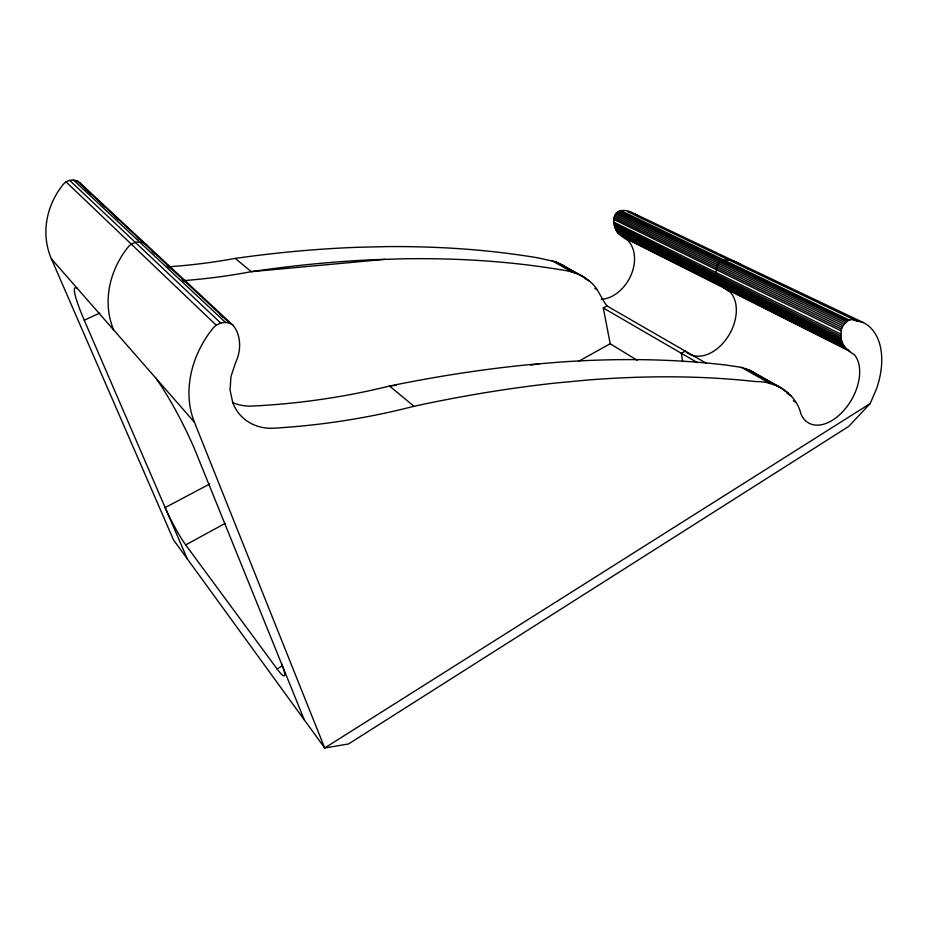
<?xml version="1.0" encoding="UTF-8"?>
<svg xmlns="http://www.w3.org/2000/svg" width="928" height="928" viewBox="0 0 928 928"><rect width="100%" height="100%" fill="white"/><g stroke="black" fill="none" stroke-linecap="round" stroke-linejoin="round"><path stroke-width="1.39" d="M840.907 334.115L841.487 329.127L842.972 325.74L847.763 320.659L851.718 319.522L863.434 322.619A72.709 45.008 -60 0 1 876.798 388.136L870.174 403.552L848.737 426.393L348.545 743.966L324.707 747.98L173.548 539.968L51.376 258.796A76.769 70.296 -35.1 0 1 63.162 184.463C67.176 179.406 75.423 178.478 80.168 183.06L233.427 325.658L235.782 329.231A42.955 36.54 -40 0 1 235.538 362.767L230.991 376.42L230.063 390.05L232.777 402.694A56.295 46.296 -45 0 0 271.834 428.307A1366.039 990.42 71.9 0 0 413.992 406.267A1643.082 720.859 -37.8 0 1 555.153 383.09L587.343 380.062A1643.082 720.859 -37.8 0 1 755.682 381.582C776.017 381.072 796.131 393.75 800.992 414.108A41.528 25.706 -60 0 0 843.691 410.628A41.528 25.706 -60 0 0 854.247 354.531C846.661 350.471 839.991 343.372 840.907 334.115L613.849 222.14C612.99 209.125 624.474 208.127 634.114 213.533L863.434 322.619M233.427 325.658C227.325 319.986 217.338 322.503 212.582 328.686A98.6 81.13 -44.9 0 0 194.416 422.217L324.707 747.98L870.174 403.552M209.74 483.964L165.161 507.593A30.995 3.457 62.3 0 0 185.681 544.91L277.078 668.949L281.973 666.026M578.585 361.294L610.206 343.754L637.153 360.238M185.681 544.91L225.156 523.415M610.206 343.754L603.293 307.945L606.993 305.95L706.382 363.3M187.294 558.876L84.274 320.218L99.667 313.096M393.611 385.642L396.465 385.213M530.665 365.098L539.238 363.822M392.254 385.77L389.54 386.036A1296.08 951.351 71.2 0 1 333.28 397.555L321.714 399.33A1296.08 951.351 71.2 0 1 250.235 406.151A54.555 45.6 -44.3 0 1 232.684 402.578M384.9 259.353L251.279 271.672A966.489 750.16 65.9 0 1 201.933 278.945L191.829 279.943A966.489 750.16 65.9 0 1 182.92 280.674M781.701 388.148L749.151 370.017L741.426 367.384L726.798 365.168A1589.258 719.026 -37.4 0 0 560.118 362.071L528.368 364.727A1589.258 719.026 -37.4 0 0 389.54 386.036L413.992 406.267M606.993 305.95C600.706 297.923 597.852 287.355 589.326 281.01C580.766 273.377 569.258 270.872 558.238 269.34A1301.126 695.907 -34.9 0 0 403.831 258.796L375.063 259.643A1301.126 695.907 -34.9 0 0 251.279 271.672L235.236 258.402A933.904 728.515 65.1 0 1 168.27 266.812M582.993 276.521L555.594 261.789L538.078 257.88A1269.214 691.696 -34.6 0 0 385.433 246.628L357.06 247.312A1269.214 691.696 -34.6 0 0 235.236 258.402M737.644 262.775C729.663 258.228 717.402 258.204 716.265 269.642C714.792 279.699 721.74 287.796 730.185 292.018A37.514 25.624 -60.5 0 1 725.615 340.008A37.514 25.624 -60.5 0 1 685.2 351.074L681.326 353.29L682.672 361.665M627.711 211.758L856.764 320.995M620.461 210.47L849.108 319.986M619.243 210.969L847.763 320.659M618.071 211.712L846.429 321.61M616.969 212.663L845.164 322.793M615.983 213.788L843.993 324.185M615.148 215.064L842.972 325.74M614.487 216.444L842.125 327.398M614.011 217.894L841.487 329.127M613.744 219.356L841.058 330.855M613.849 222.14L614.046 223.787L840.954 336.029M614.046 223.787L614.336 225.388L841.128 337.873M614.336 225.388L614.742 226.919L841.418 339.636M614.742 226.919L615.252 228.381L841.824 341.307M615.252 228.381L615.867 229.761L842.346 342.873M615.867 229.761L616.575 231.049L842.984 344.334M616.575 231.049L617.375 232.255L843.726 345.68M617.375 232.255L618.257 233.346L844.573 346.898M618.257 233.346L845.524 347.988M619.231 234.343L846.568 348.94M620.287 235.225L848.9 350.424M624.045 237.684L850.35 351.538M621.412 235.99L627.943 240.503A34.208 25.172 -61.1 0 1 630.692 275.906A34.208 25.172 -61.1 0 1 601.344 299.338M559.201 263.297L586.252 278.62M749.151 370.017L785.03 390.328M555.594 261.789L575.894 273.203M745.381 368.52L774.37 384.818M572.53 271.556L576.126 273.586M584.524 278.307L589.326 281.01M784.334 390.723L788.116 392.846M551.824 260.582L572.1 272.008M741.426 367.384L770.391 383.705M787.164 393.553L790.946 395.688M594.79 288.33L597.191 289.687M793.301 400.838L795.806 402.265M603.293 307.945L697.496 362.686M562.635 265.095L564.804 266.487M752.712 371.861L756.042 374.042M146.833 245.085C141.497 240.004 132.437 241.547 128.076 247.126A86.246 75.62 -41.1 0 0 113.68 329.985M565.883 267.171L568.934 269.538M77.14 180.972L229.842 323.28M85.411 189.01L90.712 193.952M100.259 202.849L104.504 206.805M115.107 216.7L118.285 219.669M137.379 237.464L139.49 239.447M152.215 251.302L155.382 254.26M167.028 265.118L171.251 269.062M181.83 278.922L185.008 281.88M219.913 314.441L223.091 317.399M73.486 180.02L225.434 322.364M69.635 180.334L220.725 323.037M66.05 181.876L216.259 325.229M51.376 258.796L194.416 422.217M80.168 183.06L81.548 185.043M304.291 719.884L196.365 453.456A66.665 9.35 62.7 0 0 155.765 378.067M281.52 663.671A35.948 4.524 61.5 0 1 277.078 668.949M634.114 213.533A59.879 44.08 -61.1 0 1 639.032 216.572M84.274 320.218A59.16 7.25 63.2 0 1 77.221 288.318M738.792 263.39A65.668 44.869 -60.5 0 1 741.02 264.758"/></g></svg>
